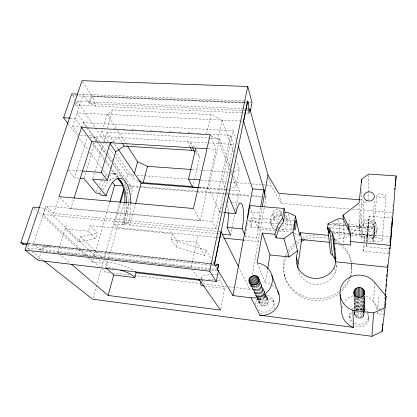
<?xml version="1.0" encoding="UTF-8"?>
<svg xmlns="http://www.w3.org/2000/svg" width="417" height="417" viewBox="0 0 417 417"><rect width="100%" height="100%" fill="white"/><g stroke="black" fill="none" stroke-linecap="round" stroke-linejoin="round"><path stroke-width="0.31" stroke-dasharray="2.08 1.56" d="M363.233 297.175L362.978 310.795L360.95 309.367L359.735 309.065L359.751 298.291M354.049 295.689L354.528 314.147C355.049 316.665 357.557 318.39 360.074 318.088L360.1 310.993M360.1 310.347L360.147 298.087M351.453 233.306L359.094 227.458L361.482 205.211L361.586 188.974M360.95 309.367L361.044 297.973M361.794 214.729L361.602 238.493L362.722 227.781M354.528 314.147L354.966 311.546C353.001 315.273 357.614 319.37 361.284 317.785L361.487 297.097M362.06 309.961L362.222 298.244M363.384 224.659L363.739 199.274M361.284 317.785L362.347 317.181L362.654 297.728M388.967 253.687L363.608 251.175L363.728 243.575M364.484 242.068L364.635 234.265L390.661 236.674M360.074 318.088L362.045 317.342L363.217 316.352L363.593 297.389M363.687 310.524L363.994 296.325M362.347 317.181L363.806 315.309L364.223 296.894M364.077 311.04L364.432 296.268M363.217 316.352L364.088 314.157L364.15 311.603M364.166 310.967L364.515 296.279L363.806 315.309M257.122 298.207C258.42 301.559 260.635 307.631 265.441 305.734C270.232 303.774 267.797 297.821 265.744 294.741M364.051 312.328L364.5 296.289M368.06 200.415L368.274 192.701M368.294 192.06L368.758 175.354M259.629 303.378C257.482 298.233 266.056 294.762 268.042 299.995M373.059 225.519A4.858 4.316 2.4 0 0 366.162 221.172A4.858 4.316 2.4 0 0 365.438 228.615A4.858 4.316 2.4 0 0 373.059 225.519L374.315 199.389M368.623 319.703L368.748 317.144M351.526 235.219L373.919 237.304L374.862 226.806L348.497 224.461M373.919 237.304L374.862 226.806M376.942 231.826A8.919 7.959 3 0 0 364.26 223.814A8.919 7.959 3 0 0 362.967 237.544A8.919 7.959 3 0 0 376.942 231.826L377.166 228.297A9.033 8.043 2.7 0 0 364.322 220.218A9.033 8.043 2.7 0 0 363.009 234.093A9.033 8.043 2.7 0 0 377.166 228.297M364.088 314.157L364.036 312.969M374.784 282.517L373.481 301.726L376.515 307.392L376.791 309.909M383.838 310.801L384 308.861M384.219 306.276L384.438 303.691M384.495 303.044L384.656 301.11M384.875 298.525L385.042 296.586M388.717 253.291L388.879 251.352M389.593 242.955L390.031 237.784M390.083 237.137L390.526 231.967M390.578 231.32L390.797 228.735M390.854 228.094L390.964 226.801M391.292 222.923L391.454 220.984M391.73 217.752L392.517 209.37M384.458 306.73L384.625 304.791M385.12 298.963L385.23 297.67M382.123 240.083L386.074 196.298A4.665 2.049 4.5 0 0 379.246 193.973A4.665 2.049 4.5 0 0 378.944 197.507A4.665 2.049 4.5 0 0 386.074 196.298M380.627 310.566L383.802 314.496L377.197 313.678L377.312 312.416M377.541 309.894L378.86 295.387M247.041 224.899L245.405 236.522L256.757 237.633L258.248 241.573L244.67 240.223M247.104 224.257L247.224 222.97M260.51 207.723L259.593 212.847L258.113 228.532L256.757 237.633M372.543 239.181L376.77 195.583M363.869 241.704L364.635 234.265M363.608 251.175L364.349 243.924M392.866 206.154L393.007 204.867M348.831 225.076L349.696 217.549M331.025 236.877L331.181 235.626L331.442 238.133M373.549 241.683L375.237 222.397L368.586 221.818L367.403 232.53L366.856 241.036L373.549 241.683L375.237 222.397M270.315 284.238A16.935 16.169 -25.1 0 0 265.342 282.862L267.563 269.533M274.907 230.627L258.279 229.058L262.116 207.499M250.565 284.915L249.778 289.388L250.007 289.846M252.374 274.694L264.242 207.614M264.342 207.087L266.161 196.751L265.493 194.515M366.924 241.052L368.586 221.818M220.786 308.809L224.732 288.418L219.832 280.401L220.52 276.924M230.674 235.079L234.818 214.02M235.699 209.558L239.337 191.054L233.598 175.849M229.334 189.485L235.939 186.222L239.389 168.948L236.585 161.004M210.627 269.992L41.564 250.758L33.433 244.195L46.105 206.087L53.684 213.389L216.069 228.964L233.598 144.454L230.445 135.343L210.293 134.217M201.343 278.853L201.609 277.586M81.779 126.961L83.176 122.661L233.166 130.745L222.454 181.64L225.675 189.339M202.287 281.866L202.547 280.615A22.554 6.583 11.2 0 1 211.075 274.548M172.32 233.786L170.934 239.624L176.052 246.937L204.669 255.538L205.868 249.866L177.381 241.229L172.32 233.786L90.15 225.592L88.482 231.206L95.576 238.482L97.177 232.983L90.15 225.592M216.069 228.964L212.243 221.521L230.445 135.343M197.861 236.34L190.97 267.735L57.697 252.593L66.908 223.272M224.372 212.602L219.921 212.206L208.714 188.338L219.592 138.741L106.929 132.257L103.718 142.744M229.934 170.532L217.929 139.153L222.136 120.07L211.049 114.581L112.637 109.906L107.268 114.373L102.801 128.822M59.97 197.585L70.744 208.755L200.275 220.828L216.001 149.302L210.168 134.717M206.639 133.758L211.049 114.581M192.644 187.066L199.613 156.938L196.511 150.11M176.052 246.937L177.381 241.229M219.921 212.206L220.671 209.068A18.291 4.644 -84.7 0 1 222.475 204.267M298.129 269.33A19.37 18.046 -3.7 0 0 315.143 284.311A19.37 18.046 -3.7 0 0 335.268 272.817L336.498 268.188L336.394 263.45M217.742 233.807L129.802 225.185L135.369 204.544M120.404 202.891L114.43 224.195L122.64 225.003L128.41 203.97M128.582 203.35L129.77 199.024M130.792 195.312L132.658 188.505L113.518 161.442M138.402 180.618L133.059 178.283L134.071 174.629M109.473 272.546L104.948 272.004L108.071 260.745M108.769 258.243L124.052 203.22M126.648 193.869L128.04 188.818M104.813 260.297L106.674 262.116L105.303 267.031A21.168 5.609 13.9 0 1 116.249 268.887M93.001 297.962L96.343 286.062M97.224 282.929L101.096 269.142M101.8 266.635L103.656 260.203M103.833 259.577L119.742 202.725M124.495 185.81L125.725 181.426M125.903 180.796L127.659 174.53L108.764 147.264M99.037 259.739L102.78 263.32L92.511 262.126L109.973 201.489M88.482 231.206L65.161 228.818L79.006 242.001L80.617 236.658L97.177 232.983M107.033 128.201L112.637 109.906M92.767 178.533L103.531 143.365M108.248 142.03L101.68 132.434L102.613 129.426M83.859 178.46L85.798 172.263M85.991 171.648L96.629 137.558L89.91 137.157M70.744 208.755L73.84 198.893M79.48 178.116L74.476 177.72L87.471 137.005M38.63 259.827L41.564 250.758M53.684 213.389L58.88 197.392M248.423 110.766L89.363 103.572L91.87 95.905L81.998 80.674M88.321 256.518L43.191 214.474L45.255 208.26L40.115 207.775M86.204 135.671L79.063 135.244L72.506 126.528L83.186 94.299L89.363 103.572M29.597 249.637L27.564 248.037L29.164 243.273L214.791 263.914M248.996 113.153L75.602 105.152L76.905 101.284L246.609 108.78M93.069 96.53L88.175 101.758L95.441 106.064L93.069 96.53L246.285 102.947M362.295 310.18C360.397 308.632 357.265 308.689 355.623 310.571L357.291 309.372L359.735 309.065M101.68 132.434L105.084 129.744M335.44 240.599L340.069 238.362L344.327 238.769L349.42 234.865M345.359 225.8L335.132 224.883L329.764 228.652M361.482 205.211L367.554 200.78M112.554 141.78L118.673 137.615L122.103 142.906M233.911 171.851L239.389 168.948M328.799 225.034L330.373 224.278L334.992 223.257L345.281 224.174M79.006 242.001L95.576 238.482M27.96 243.419L29.164 243.273M78.902 94.153L245.092 100.961M245.738 101.013L247.682 101.091M91.87 95.905L243.596 102.212M244.247 102.238L246.838 102.347M249.434 102.452L251.378 102.535M72.412 94.8L73.064 95.738L247.583 103.056M247.239 108.842L249.204 108.894M240.99 121.045L77.03 112.908L87.236 127.227M241.636 121.076L242.939 121.139M70.061 118.053L75.227 118.324L81.336 126.721M113.497 128.566L116.734 128.744M123.203 129.103L126.434 129.286M131.61 129.572L135.494 129.791M141.311 130.114L144.548 130.297M150.37 130.62L154.248 130.839M160.071 131.162L163.302 131.345M169.125 131.668L173.008 131.881M178.83 132.21L182.062 132.387M187.885 132.715L191.763 132.929M196.939 133.216L200.822 133.435M72.506 126.528L81.607 127.034M88.8 135.822L233.598 144.454M208.203 148.817L216.001 149.302M251.362 217.971L280.287 219.733M284.785 220.009L293.782 220.557M250.153 221.797L277.957 223.538M278.603 223.58L281.188 223.741M281.835 223.783L293.474 224.513M250.753 227.14L277.696 228.897M278.337 228.938L292.453 229.861M192.112 169.526L232.17 172.388M127.659 174.53L134.785 175.072M137.375 175.265L187.885 179.091M200.681 179.993L249.402 183.746M251.993 183.939L270.774 185.362L281.324 203.407L349.389 209.042M68.852 170.011L81.831 170.996M113.403 173.55L116.864 173.811M198.878 187.087L225.446 189.177M226.097 189.229L228.688 189.433M360.293 199.8L363.53 200.056M199.071 187.577L208.714 188.338M199.274 187.879L239.337 191.054M128.91 185.69L139.2 186.519M141.128 186.675L196.193 191.111M196.84 191.163L224.7 193.41M225.347 193.462L227.937 193.67M228.589 193.723L249.965 195.448M252.556 195.656L261.626 196.386M264.868 196.647L266.161 196.751M128.728 186.389L139.09 187.228M139.737 187.28L224.586 194.15M225.232 194.202L250.492 196.245M251.138 196.298L261.501 197.137M264.738 197.397L266.036 197.507L265.327 195.135M125.241 187.9L128.947 188.203M129.567 188.255L132.658 188.505M352.626 209.308L392.168 212.581M226.634 201.953L230.512 202.281M231.154 202.334L239.556 203.043M369.076 216.183L391.261 218.07M249.538 211.966L259.593 212.847M330.373 224.278L345.782 225.66M348.993 225.946L374.674 228.25M349.196 226.144L374.774 228.438M248.099 220.463L258.78 221.432M328.606 227.786L347.278 229.486M350.499 229.783L374.461 232.16M332.823 231.899L348.909 233.39M351.484 233.629L374.002 235.714M332.255 231.941L348.998 233.494M351.573 233.728L374.112 235.819M46.105 206.087L212.243 221.521M333.61 233.546L348.966 234.98M275.548 230.69L290.894 232.139M43.191 214.474L218.435 231.461M219.081 231.524L221.026 231.711M366.334 246.655L389.16 248.876M126.528 203.001A31.989 13.73 -84.6 0 1 124.063 223.053L128.426 223.481L129.802 225.185M124.964 203.559A36.31 15.794 -84.6 0 1 122.171 224.44L125.475 224.763A36.368 15.617 -84.6 0 0 128.264 203.85M218.388 233.874L219.681 234M215.579 237.325L117.297 227.531L114.43 224.195M216.225 237.388L218.81 237.648M219.457 237.711L223.335 238.097M170.934 239.624L196.563 242.251L204.669 255.538M215.354 263.925L218.023 264.269M27.97 243.554L211.8 263.956M212.446 264.029L213.739 264.17M33.433 244.195L214.458 264.326M27.704 244.659L211.388 265.228M211.956 265.228L214.541 265.52M27.564 248.037L216.965 269.528M211.273 270.065L218.372 270.873M201.255 280.459L202.547 280.615M112.705 272.937L129.515 274.954M134.045 275.496L199.347 283.336M203.225 283.8L226.499 286.594M229.084 286.906L249.778 289.388L239.243 268.214M204.726 286.005L224.732 288.418M211.158 135.916L217.929 139.153M293.969 232.884L298.582 235.146M32.14 251.639L42.821 260.031M57.697 252.593L58.688 253.437M59.183 253.854L70.061 263.101M33.991 207.989L36.847 210.632M38.75 212.394L86.324 256.403M88.227 258.165L92.511 262.126M90.698 258.728L99.246 266.692M101.623 268.908L104.948 272.004M45.255 208.26L96.702 257.498M80.617 236.658L102.483 258.024M194.494 147.003L189.928 141.869L192.315 147.045M195.537 152.335L199.613 156.938M67.773 169.928L74.476 177.72M122.171 224.44L122.64 225.003M124.063 223.053L125.475 224.763M380.231 310.076L373.481 301.726A17.905 16.821 16.9 0 0 364.719 295.7M68.315 123.948L77.739 136.416M79.313 138.491L87.951 149.922M89.525 151.996L101.696 168.098M103.265 170.178L111.907 181.603M92.449 143.823L105.089 161.118M105.47 161.645L110.067 167.931M111.6 170.027L117.344 177.892M92.788 142.468L104.245 158.215M105.772 160.316L110.354 166.612M110.734 167.139L118.371 177.637M83.176 122.661L86.564 127.404M86.945 127.93L96.353 141.097M96.728 141.624L105.762 154.264M107.268 156.37L111.412 162.161M113.294 164.793L123.078 178.486M87.617 127.758L97.067 141.019M97.442 141.551L106.142 153.748M106.517 154.28L124.287 179.206M127.873 184.236L128.566 185.205M96.629 137.558L100.007 142.338M100.382 142.864L107.513 152.95M107.888 153.482L113.143 160.91M191.711 268.793L198.362 278.321M76.905 101.284L95.06 127.482M95.43 128.014L105.063 141.916M105.433 142.452L108.394 146.727M116.275 153.758L133.059 178.283M106.929 132.257L114.487 143.531M114.847 144.068L118.084 148.9M107.268 114.373L117.031 129.651M117.38 130.198L126.096 143.834M126.445 144.381L127.143 145.476M205.868 249.866L211.414 259.223M212.717 261.423L213.692 263.075M215.652 266.38L216.955 268.579M193.441 208.505L200.275 220.828M250.987 284.967L257.133 297.66M257.409 298.238L259.364 302.273M250.753 284.91L256.856 297.498M257.133 298.072L260.187 304.368M250.711 284.999L256.846 297.634M251.644 285.827L257.31 297.55M257.591 298.139L260.99 305.176M252.452 285.848L258.06 297.55M258.342 298.139L261.991 305.744M251.873 285.489L257.732 297.66M258.008 298.238L259.405 301.137M252.801 285.478L258.634 297.707M258.91 298.285L259.744 300.031M253.406 285.577L263.117 306.036M254.016 285.598L259.536 297.29M259.807 297.879L260.359 299.046M187.645 141.733L190.063 146.904M254.698 285.562L260.182 297.264M260.453 297.847L264.295 306.036M255.475 285.921L260.667 297.066M256.231 285.817L265.441 305.734M256.564 285.311L261.704 296.487M257.372 285.181L266.479 305.155M257.769 284.993L262.851 296.185M258.316 284.295L263.356 295.497M263.622 296.086L267.333 304.342M258.477 283.805L263.497 295.001M263.763 295.59L264.555 297.357M259.145 282.924L264.373 294.704M264.633 295.293L265.676 297.644M258.999 283.216L264.263 295.059M264.529 295.648L267.954 303.347M259.692 282.335L264.347 292.916M265.384 295.272L266.677 298.207M259.635 282.606L264.878 294.506M265.139 295.1L268.287 302.242M259.619 280.724L265.488 294.152M259.53 280.839L267.485 299.01M259.655 281.324L265.259 294.115M265.514 294.699L268.319 301.095M226.666 191.705L227.901 194.666M244.915 235.344L245.405 236.522M257.315 263.57L265.342 282.862M273.005 300.125L274.11 302.794M230.856 172.946L231.779 175.359M232.936 178.377L235.939 186.222M219.592 138.741L230.382 167.332M231.534 170.376L232.451 172.805M250.226 206.769L258.279 229.058M222.136 120.07L233.567 152.45M234.646 155.505L235.292 157.339M233.166 130.745L236.027 139.32M237.252 142.995L237.659 144.219M284.258 274.845L284.889 276.815M270.174 221L271.837 226.358M272.671 214.208L274.089 219.029M268.757 178.007L270.774 185.362M73.064 95.738L74.419 100.758M75.096 103.27L75.602 105.152M281.016 212.66A4.248 3.8 -15.1 0 1 275.303 217.085A4.248 3.8 -15.1 0 1 274.214 210.59A4.248 3.8 -15.1 0 1 281.016 212.66L281.981 216.303M279.082 194.635L281.324 203.407M286.901 217.919L287.777 221.443M363.728 312.124L364.015 313.282M288.35 213.765L292.369 230.46M377.062 312.422L377.197 313.678M334.757 267.808L335.268 272.817M331.505 238.759L331.896 242.522M336.196 265.009L336.498 268.188M334.992 223.257L335.132 224.883M338.75 219.884L340.069 238.362M343.368 236.773L343.707 242.543M343.327 220.921L344.327 238.769M349.785 315.857L349.915 318.421M351.766 265.582L351.828 267.657M354.059 295.731L354.466 310.597M354.481 311.244L354.554 313.834M354.398 294.412L354.903 315.294M355.148 296.195L355.43 309.836M355.44 310.488L355.56 316.336M355.096 297.863L355.341 309.503M356.175 297.759L356.373 310.055M356.384 310.701L356.483 317.17M356.024 297.623L356.227 309.961M357.166 298.296L357.291 309.372M357.385 297.118L357.515 310.029M357.52 310.67L357.593 317.775M358.432 298.291L358.484 309.06M358.75 297.451L358.818 318.082M359.178 226.686L359.178 230.21M359.063 204.257L359.094 227.458M285.765 215.151A8.512 7.652 -14.9 0 1 280.323 226.947M279.781 227.062A8.512 7.652 -14.9 0 1 278.108 227.213M277.555 227.197A8.512 7.652 -14.9 0 1 270.675 217.069A8.512 7.652 -14.9 0 1 283.539 213.051M351.948 309.315A9.612 9.049 18.1 0 1 365.094 308.325A9.612 9.049 18.1 0 1 367.163 320.829A9.612 9.049 18.1 0 1 354.195 322.883M352.271 321.293A9.612 9.049 18.1 0 1 350.629 311.264M278.806 221.99A4.175 3.753 -14.9 0 1 274.162 219.363A4.175 3.753 -14.9 0 1 276.872 214.771A4.175 3.753 -14.9 0 1 281.996 216.585M366.475 242.538A15.387 0.396 -84.9 0 1 368.425 220.676A15.387 0.396 -84.9 0 1 368.988 220.744A15.387 0.396 -84.9 0 1 367.023 242.6M366.824 244.195A15.387 0.396 -84.9 0 1 366.413 243.596M264.336 294.866A8.992 8.616 -25.2 0 1 272.697 307.1A8.992 8.616 -25.2 0 1 257.419 308.799M255.803 304.639A8.992 8.616 -25.2 0 1 257.784 298.249M271.988 285.119A16.935 16.169 -25.1 0 1 275.872 288.418M341.956 307.897A17.905 16.821 16.9 0 1 343.118 304.384M343.394 303.816A17.905 16.821 16.9 0 1 353.366 295.585M366.955 312.938A9.492 8.939 18.9 0 1 365.97 324.551A9.492 8.939 18.9 0 1 353.746 325.015M353.262 324.634A9.492 8.939 18.9 0 1 352.047 311.952M355.998 309.409A9.492 8.939 18.9 0 1 365.266 311.176M257.127 307.251A8.877 8.528 -25.3 0 1 267.016 297.608A8.877 8.528 -25.3 0 1 274.172 308.861M262.257 314.09A8.877 8.528 -25.3 0 1 259.457 312.213M285.291 217.215A8.408 7.579 -14.7 0 1 287.303 225.42A8.408 7.579 -14.7 0 1 279.651 230.622M276.424 230.231A8.408 7.579 -14.7 0 1 271.649 220.807A8.408 7.579 -14.7 0 1 282.033 215.61M106.674 262.116A21.1 5.744 13.9 0 1 133.857 270.591M211.622 274.537A22.554 6.583 11.2 0 1 216.991 274.74M218.154 274.85A22.554 6.583 11.2 0 1 219.233 274.97M208.432 279.791A22.633 6.432 11.2 0 1 213.468 279.776M217.116 280.057A22.633 6.432 11.2 0 1 219.832 280.401M351.395 263.492A33.991 31.718 -3.3 0 1 350.916 276.012M350.76 276.601A33.991 31.718 -3.3 0 1 340.887 292.051M340.402 292.463A33.991 31.718 -3.3 0 1 298.264 294.955A33.991 31.718 -3.3 0 1 286.354 257.247M286.594 256.71A33.991 31.718 -3.3 0 1 287.652 254.594M288.872 252.561A33.991 31.718 -3.3 0 1 295.679 245.029M297.123 243.924A33.991 31.718 -3.3 0 1 300.714 241.636M305.734 239.353A33.991 31.718 -3.3 0 1 327.679 238.451M334.559 241.141A33.991 31.718 -3.3 0 1 337.728 243.007M340.194 244.81A33.991 31.718 -3.3 0 1 351.286 262.908M351.703 264.378A34.277 31.937 -3.7 0 1 349.717 277.498M349.488 278.071A34.277 31.937 -3.7 0 1 339.74 290.983M338.724 291.764A34.277 31.937 -3.7 0 1 297.451 292.922A34.277 31.937 -3.7 0 1 285.296 256.247M285.515 255.694A34.277 31.937 -3.7 0 1 287.058 252.473M288.288 250.424A34.277 31.937 -3.7 0 1 301.872 238.566M302.429 238.3A34.277 31.937 -3.7 0 1 314.392 235.068M334.898 239.181A34.277 31.937 -3.7 0 1 340.97 243.372M342.758 245.04A34.277 31.937 -3.7 0 1 351.651 263.779M130.896 204.038A32.057 13.526 -84.6 0 1 128.426 223.481M225.342 201.844A18.291 4.644 -84.7 0 1 226.186 202.433M227.536 205.534A18.291 4.644 -84.7 0 1 228.334 211.966M110.296 173.446A36.31 15.794 -84.6 0 1 118.897 177.746M96.384 191.851A36.31 15.794 -84.6 0 1 98.042 187.322M99.032 185.106A36.31 15.794 -84.6 0 1 102.04 179.868M102.415 179.352A36.31 15.794 -84.6 0 1 108.165 174.165M109.275 176.031A36.368 15.617 -84.6 0 1 122.29 178.012M124.469 181.875A36.368 15.617 -84.6 0 1 128.238 201.447M99.642 193.358A36.368 15.617 -84.6 0 1 100.601 190.402M100.805 189.829A36.368 15.617 -84.6 0 1 105.256 180.691M101.753 194.155A31.989 13.73 -84.6 0 1 102.175 192.904M103.307 189.943A31.989 13.73 -84.6 0 1 116.437 178.132M44.504 246.603L39.964 249.496L50.796 245.728L44.504 246.603M373.835 240.573A4.811 1.814 5.6 0 0 381.92 240.536A4.811 1.814 5.6 0 0 376.238 237.753A4.811 1.814 5.6 0 0 373.835 240.573M251.54 225.514A4.623 0.975 -84.8 0 0 251.613 218.023A4.623 0.975 -84.8 0 0 249.992 224.143A4.623 0.975 -84.8 0 0 251.54 225.514"/><path stroke-width="0.63" d="M359.751 297.655L359.767 287.511C355.977 286.938 352.954 290.821 354.028 294.428M361.633 182.479L361.654 179.232L368.795 174.066L396.15 175.932L390.375 245.337L387.8 267.261L385.391 295.731M361.049 297.337L361.122 287.839L359.767 287.511M362.237 296.94L362.357 288.475L361.122 287.839M363.243 296.523L363.379 289.393L362.357 288.475M364.01 295.679L364.124 290.513L363.379 289.393M364.474 294.345L364.536 291.775L364.124 290.513M364.562 294.36L364.536 291.775M392.533 218.18L390.5 242.371M250.153 283.847C244.961 277.43 257.414 271.524 259.108 279.552M389.801 247.844L389.791 248.933L389.931 247.906M328.627 229.772L328.169 232.3L329.774 233.186L329.602 231.602L327.861 229.585L327.965 227.729M43.837 260.833L92.647 299.218L371.928 336.326L373.622 312.917L385.152 307.418L386.09 296.226L374.784 282.517A19.521 18.192 11.9 0 0 343.671 282.267A19.521 18.192 11.9 0 0 352.897 310.357L353.46 327.402L259.942 315.221L250.992 297.78L232.947 295.554L217.533 269.544L218.586 264.284L217.293 264.143M371.928 336.326L382.081 331.479L382.467 326.954M382.577 325.661L382.738 323.722M385.094 295.94L385.261 294.001M385.537 290.769L385.647 289.476M385.918 286.244L386.085 284.305M386.356 281.079L386.523 279.14M386.741 276.554L386.96 273.969M387.179 271.384L387.346 269.445M387.617 266.213L387.727 264.925M391.354 229.314L391.474 228.036M247.703 217.961L248.282 211.857L252.577 188.932L238.274 146.059M391.803 224.56L391.923 223.403M390.15 245.874L390.385 243.549M392.209 220.598L392.47 218.346M361.654 179.232L359.063 202.964L343.009 215.177L343.222 219.008L348.331 229.465L350.494 235.98M394.685 189.433L394.821 188.15M395.102 185.575L395.384 183.006M395.519 181.718L396.15 175.932M385.068 304.415L385.225 303.159M385.537 300.636L386.09 296.226M382.081 331.479L385.152 307.418M327.861 229.585L327.621 227.447L328.106 223.705L338.656 218.612L343.222 219.008M297.973 268.173A19.37 18.046 -3.7 0 1 298.072 264.07L301.658 239.593L300.183 232.712L328.596 235.381M298.072 264.07L296.477 257.706L297.503 250.758L293.01 232.008L295.45 216.089L288.053 212.529L285.061 212.269L284.107 208.479L249.788 205.565L232.947 295.554M300.183 232.712L299.734 235.709L295.45 216.089M293.01 232.008L283.92 238.592L276.012 237.82L274.918 234.271L277.618 225.613L282.59 217.851L284.107 208.479M276.012 237.82L278.671 229.256L283.565 221.547L285.061 212.269M267.672 268.897L270.002 254.933L262.309 233.061L274.918 234.271M262.309 233.061L257.07 262.981A18.442 17.316 -24.9 0 1 272.16 282.481A18.442 17.316 -24.9 0 1 250.992 297.78M262.23 206.863L267.917 174.942L249.84 108.957L249.006 113.148L248.23 103.088L247.682 101.091L243.591 121.175L264.826 192.284M260.74 206.446L263.726 189.798L252.577 188.932M249.851 108.926L250.372 110.854L252.024 102.561L247.766 86.46L81.998 80.674L25.004 250.096L38.432 260.432L216.261 281.454L218.372 270.873L217.611 269.601L218.67 264.342L215.266 265.66L214.458 264.326L247.693 101.07L248.235 103.03M216.261 281.454L209.756 271.191L247.766 86.46M224.372 212.602L235.824 213.619L236.538 210.46A18.411 4.227 -84.8 0 1 242.501 205.628A18.411 4.227 -84.8 0 1 242.214 228.886L244.67 234.761M198.429 187.525L192.644 187.066L188.51 179.07L195.74 148.4M364.594 293.083C363.968 299.583 353.183 298.254 353.95 291.848M106.7 268.36L113.685 275.006L134.889 277.576L136.124 272.744A21.1 5.744 13.9 0 0 135.207 271.691M327.621 227.447C331.124 230.054 333.042 234.192 334.038 238.347C333.219 247.771 337.843 257.43 334.627 266.557A19.875 18.426 -4.6 0 1 311.113 277.889A19.875 18.426 -4.6 0 1 296.477 257.706M138.997 180.879L143.151 182.698L147.535 166.341L191.466 169.479M135.541 203.918L141.108 183.272L118.444 149.437M199.102 279.38L220.536 310.086L108.139 295.455L113.685 275.006M134.404 173.409L137.6 161.843L127.493 146.018M119.929 202.24L123.604 189.151M120.581 202.261L124.094 189.73M109.973 201.489L114.654 185.237L112.298 182.125M130.886 203.387A32.057 13.526 -84.6 0 0 121.253 178.565A32.057 13.526 -84.6 0 0 106.1 195.844L92.579 179.154L107.32 180.321L115.702 151.856L124.162 146.08L193.91 150.495L195.13 151.877M107.32 180.321L101.305 172.466L110.005 143.511L111.537 142.473M74.033 198.278L91.829 141.582L81.55 127.503L59.073 196.652L193.441 208.505L210.168 134.717L81.55 127.503M27.058 244.586L22.534 244.081L20.85 242.762L33.042 207.108L39.469 207.718M67.924 123.432L63.603 117.719L71.76 93.861L77.604 94.101M295.387 221.318L295.517 220.947A4.717 0.662 -84.8 0 1 296.127 223.7L296.065 224.888A4.717 0.662 -84.8 0 1 295.413 229.152L295.21 229.736A4.717 0.662 -84.8 0 1 294.574 227.583A4.717 0.662 -84.8 0 1 295.314 221.526M270.002 254.933L289.038 256.924L297.503 250.758M218.586 264.284L215.188 265.593L214.39 264.242L221.026 231.711L238.388 266.494M22.534 244.081L23.738 243.935M63.603 117.719L70.061 118.053M91.829 141.582L206.9 148.733M188.51 179.07L200.04 179.946M82.483 171.043L101.305 172.466M143.151 182.698L192.399 186.576M359.647 199.753L278.759 193.384L267.917 174.942M80.106 178.168L83.859 178.46L96.014 193.045L99.642 193.358L101.362 195.432L106.1 195.844M141.108 183.272L197.981 187.775M114.654 185.237L122.634 185.883M328.393 231.581L330.327 231.763M228.36 212.597A18.291 4.644 -84.7 0 1 227.077 227.447L242.214 228.886M350.681 241.532L390.375 245.337M301.658 239.593L329.321 242.272M334.147 243.476L350.796 245.097L350.374 232.316L348.179 225.738L343.009 215.177M222.266 234.25L230.674 235.079L227.083 227.453M223.981 238.159L244.023 240.156M335.893 261.829L387.8 267.261M20.85 242.762L27.324 243.481M25.004 250.096L209.756 271.191M136.124 272.744L199.967 280.307M204.08 285.926L201.5 285.614A22.633 6.432 11.2 0 1 201.145 281.824M352.897 310.357L373.622 312.917M137.6 161.843L147.535 166.341M71.542 264.362L108.139 295.455M335.862 261.756L334.976 258.931L332.359 254.928L330.54 253.317L328.169 232.3M118.11 178.94L122.707 185.231M110.005 143.511L115.702 151.856M122.447 143.438L124.162 146.08M249.319 282.127C251.498 287.85 260.933 284.003 258.597 278.384M249.038 280.933L250.711 284.394M249.085 279.692L251.315 284.326M249.47 278.493L252.525 284.894M250.158 277.414L253.739 285.014M190.334 147.477L191.674 150.355M251.102 276.534L254.928 284.743M192.581 147.618L193.91 150.495M252.238 275.903L256.293 284.728M253.494 275.569L257.503 284.404M254.782 275.554L258.212 283.216M256.012 275.856L258.623 281.746M257.107 276.461L259.176 281.162M257.987 277.321L259.27 280.25M228.396 195.854L235.824 213.619M271.894 275.434L279.062 294.553M263.726 189.798L264.972 193.947M283.92 238.592L289.038 256.924M282.59 217.851L283.565 221.547M328.106 223.705L328.221 224.763M329.618 229.173L332.359 254.928M332.49 233.468L334.976 258.931M334.038 238.347L334.22 240.281M334.945 248.006L335.065 249.293M335.789 257.013L335.914 258.3M340.1 294.762L341.737 312.891A17.905 16.821 16.9 0 0 353.46 327.402M348.179 225.738L348.331 229.465M354.268 290.586L354.372 295.09M354.924 289.455L355.06 295.924M355.873 288.533L356.014 296.972M357.051 287.871L357.15 296.993M358.38 287.527L358.427 297.66M277.654 291.009A16.935 16.169 -25.1 0 1 276.341 308.179A16.935 16.169 -25.1 0 1 259.942 315.221M120.576 270.091A21.168 5.609 13.9 0 1 134.889 277.576M301.251 241.344A33.991 31.718 -3.3 0 1 304.587 239.791M120.518 180.405A36.31 15.794 -84.6 0 1 124.964 202.959M117.474 178.492A31.989 13.73 -84.6 0 1 126.528 203.001M366.048 200.264A5.348 4.655 -0.1 0 0 374.44 196.84A5.348 4.655 -0.1 0 0 366.84 192.232A5.348 4.655 -0.1 0 0 366.048 200.264"/></g></svg>
